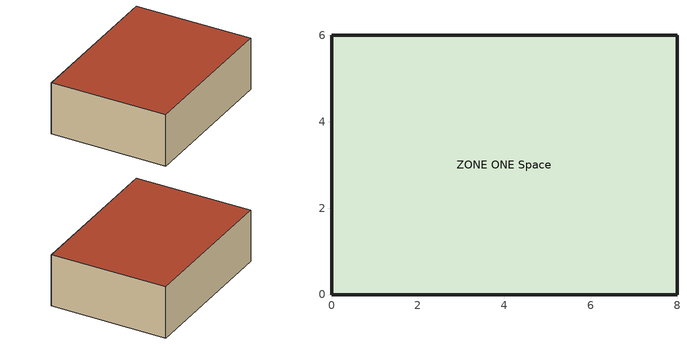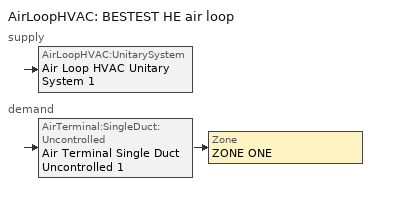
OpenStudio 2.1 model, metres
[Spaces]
ZONE ONE Space
 floor outside (WALL-FLOOR): 8,6 8,0 0,0 0,6 z0
 wall outside (WALL-FLOOR): 8,0 8,6 0,6 0,0 8,0 z0:2.7
 roof outside (ROOF): 8,0 8,6 0,6 0,0 z2.7
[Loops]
AirLoopHVAC 'BESTEST HE air loop'
 supply: AirLoopHVAC:UnitarySystem 'Air Loop HVAC Unitary System 1'
 demand: AirTerminal:SingleDuct:Uncontrolled 'Air Terminal Single Duct Uncontrolled 1' > Zone 'ZONE ONE'
[Site]
Ottawa Int'l_ON_CAN: Latitude {deg}=45.32; Longitude {deg}=-75.67; Time Zone {hr}=-5; Elevation {m}=114; Terrain=Country
[ClimateZones]
Climate Zone Institution Name 1=ASHRAE; Climate Zone Document Name 1=ANSI/ASHRAE Standard 169; Climate Zone Document Year 1=2006; Climate Zone Institution Name 2=CEC; Climate Zone Document Name 2=California Climate Zone Descriptions; Climate Zone Document Year 2=1995
[SizingPeriod:DesignDay] Maximum Dry-Bulb Temperature {C}=23; Daily Dry-Bulb Temperature Range {deltaC}=0; Humidity Indicating Conditions at Maximum Dry-Bulb=23; Barometric Pressure {Pa}=31000; Wind Speed {m/s}=0; Wind Direction {deg}=0; Sky Clearness=0; Snow Indicator=0; Day of Month=1; Month=1; Daylight Saving Time Indicator=0; Humidity Indicating Type=WetBulb; Dry-Bulb Temperature Range Modifier Type=DefaultMultipliers; Solar Model Indicator=ASHRAEClearSky
Name | Day Type
Sizing Period Design Day 1 | SummerDesignDay
Sizing Period Design Day 2 | WinterDesignDay
[Building]
BESTEST Case HE170 - Draft Fan Test: North Axis {deg}=0
[Construction]
ROOF: INSULATION-Roof
WALL-FLOOR: INSULATION-Wall-Floor
[Material:NoMass] Roughness=VerySmooth; Thermal Absorptance=1e-07; Solar Absorptance=0; Visible Absorptance=0
Name | Thermal Resistance {m2-K/W}
INSULATION-Roof | 0.14
INSULATION-Wall-Floor | 100
[ThermalZone]
ZONE ONE: Multiplier=1; Ceiling Height {m}=2.7; Volume {m3}=129.6; Thermostat=Thermostat Setpoint Dual Setpoint 1; Use Ideal Air Loads=No
[Sizing:Zone]
ZONE ONE: Zone Cooling Design Supply Air Temperature Input Method=SupplyAirTemperature; Zone Cooling Design Supply Air Temperature {C}=14; Zone Cooling Design Supply Air Temperature Difference {deltaC}=11.11; Zone Heating Design Supply Air Temperature Input Method=SupplyAirTemperature; Zone Heating Design Supply Air Temperature {C}=40; Zone Heating Design Supply Air Temperature Difference {deltaC}=11.11; Zone Cooling Design Supply Air Humidity Ratio {kg-H2O/kg-air}=0.0085; Zone Heating Design Supply Air Humidity Ratio {kg-H2O/kg-air}=0.008; Cooling Design Air Flow Method=DesignDay; Heating Design Air Flow Method=DesignDay; Account for Dedicated Outdoor Air System=No; Dedicated Outdoor Air System Control Strategy=NeutralSupplyAir; Dedicated Outdoor Air Low Setpoint Temperature for Design {C}=autosize; Dedicated Outdoor Air High Setpoint Temperature for Design {C}=autosize
[Zone equipment]
ZONE ONE: Air Terminal Single Duct Uncontrolled 1
[Space]
ZONE ONE Space: Thermal Zone=ZONE ONE
[ThermostatSetpoint:DualSetpoint]
Thermostat Setpoint Dual Setpoint 1: Heating Setpoint Temperature Schedule=20.0 C; Cooling Setpoint Temperature Schedule=No Cooling
[AirLoopHVAC]
BESTEST HE air loop: Availability Schedule=Always On Discrete; Design Supply Air Flow Rate {m3/s}=0.355
[Sizing:System]
BESTEST HE air loop: Type of Load to Size On=Sensible; Design Outdoor Air Flow Rate {m3/s}=0.355; Minimum System Air Flow Ratio=0.3; Preheat Design Temperature {C}=7; Preheat Design Humidity Ratio {kg-H2O/kg-Air}=0.008; Precool Design Temperature {C}=12.8; Precool Design Humidity Ratio {kg-H2O/kg-Air}=0.008; Central Cooling Design Supply Air Temperature {C}=12.8; Central Heating Design Supply Air Temperature {C}=16.7; Sizing Option=NonCoincident; 100% Outdoor Air in Cooling=Yes; 100% Outdoor Air in Heating=Yes; Central Cooling Design Supply Air Humidity Ratio {kg-H2O/kg-Air}=0.0085; Central Heating Design Supply Air Humidity Ratio {kg-H2O/kg-Air}=0.008; Cooling Design Air Flow Method=DesignDay; Cooling Design Air Flow Rate {m3/s}=0; Heating Design Air Flow Method=DesignDay; Heating Design Air Flow Rate {m3/s}=0; System Outdoor Air Method=ZoneSum; Zone Maximum Outdoor Air Fraction=1; Cooling Supply Air Flow Rate Per Floor Area {m3/s-m2}=0.00996765; Cooling Fraction of Autosized Cooling Supply Air Flow Rate=1; Cooling Supply Air Flow Rate Per Unit Cooling Capacity {m3/s-W}=3.94755e-05; Heating Supply Air Flow Rate Per Floor Area {m3/s-m2}=0.00996765; Heating Fraction of Autosized Heating Supply Air Flow Rate=1; Heating Fraction of Autosized Cooling Supply Air Flow Rate=1; Heating Supply Air Flow Rate Per Unit Heating Capacity {m3/s-W}=3.15882e-05; Cooling Design Capacity Method=CoolingDesignCapacity; Cooling Design Capacity {W}=0; Cooling Design Capacity Per Floor Area {W/m2}=234.7; Fraction of Autosized Cooling Design Capacity=1; Heating Design Capacity Method=HeatingDesignCapacity; Heating Design Capacity {W}=10000; Heating Design Capacity Per Floor Area {W/m2}=157; Fraction of Autosized Heating Design Capacity=1; Central Cooling Capacity Control Method=OnOff
[Coil:Heating:Gas]
Coil Heating Gas 1: Availability Schedule=Always On Discrete; Gas Burner Efficiency=0.8; Nominal Capacity {W}=10000; Parasitic Electric Load {W}=50; Part Load Fraction Correlation Curve=Curve Cubic 1; Parasitic Gas Load {W}=0
[Fan:OnOff]
Fan On Off 1: Availability Schedule=Always On Discrete; Fan Efficiency=0.441975; Pressure Rise {Pa}=249; Maximum Flow Rate {m3/s}=0.355; Motor Efficiency=0.9; Motor In Airstream Fraction=0; Fan Power Ratio Function of Speed Ratio Curve=Fan On Off Power Curve; Fan Efficiency Ratio Function of Speed Ratio Curve=Fan On Off Efficiency Curve
[AirLoopHVAC:UnitarySystem]
Air Loop HVAC Unitary System 1: Control Type=Load; Controlling Zone or Thermostat Location=ZONE ONE; Dehumidification Control Type=None; Availability Schedule=Always On Discrete; Supply Fan=Fan On Off 1; Fan Placement=BlowThrough; Supply Air Fan Operating Mode Schedule=Always On Discrete; Heating Coil=Coil Heating Gas 1; DX Heating Coil Sizing Ratio=1; Use DOAS DX Cooling Coil=No; DOAS DX Cooling Coil Leaving Minimum Air Temperature {C}=2; Latent Load Control=SensibleOnlyLoadControl; Supply Air Flow Rate During Cooling Operation {m3/s}=autosize; Supply Air Flow Rate Method During Heating Operation=SupplyAirFlowRate; Supply Air Flow Rate During Heating Operation {m3/s}=0.355; Supply Air Flow Rate When No Cooling or Heating is Required {m3/s}=autosize; Maximum Supply Air Temperature {C}=80; Maximum Outdoor Dry-Bulb Temperature for Supplemental Heater Operation {C}=21; Maximum Cycling Rate {cycles/hr}=2.5; Heat Pump Time Constant {s}=60; Fraction of On-Cycle Power Use=0.01; Heat Pump Fan Delay Time {s}=60; Ancilliary On-Cycle Electric Power {W}=0; Ancilliary Off-Cycle Electric Power {W}=0
[AirTerminal:SingleDuct:Uncontrolled]
Air Terminal Single Duct Uncontrolled 1: Availability Schedule=Always On Discrete; Maximum Air Flow Rate {m3/s}=0.355
[Schedule:Ruleset]
No Cooling: Default Day Schedule=Schedule Day 5
[Schedule:Day]
Schedule Day 5: 24, 0, 100
[Schedule:Constant]
Name | Value
20.0 C | 20
Always On Discrete | 1
[Curve:Cubic] Minimum Value of x=0; Maximum Value of x=1
Name | Coefficient1 Constant | Coefficient2 x | Coefficient3 x**2 | Coefficient4 x**3
Curve Cubic 1 | 1.00552 | 0.182253 | -0.527668 | 0.339946
Fan On Off Efficiency Curve | 1 | 0 | 0 | 0
[Curve:Exponent]
Fan On Off Power Curve: Coefficient1 Constant=1; Coefficient2 Constant=0; Coefficient3 Constant=0; Minimum Value of x=0; Maximum Value of x=1
